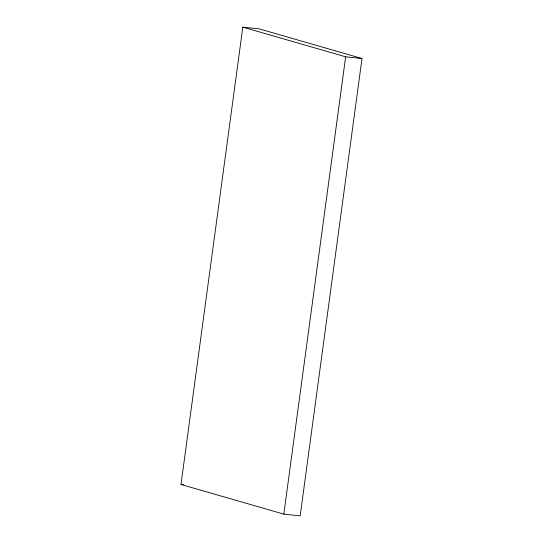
<?xml version="1.0" encoding="UTF-8"?>
<svg xmlns="http://www.w3.org/2000/svg" width="543" height="543" viewBox="0 0 543 543"><rect width="100%" height="100%" fill="white"/><g stroke="black" fill="none" stroke-linecap="round" stroke-linejoin="round"><path stroke-width="0.81" d="M180.995 484.478L242.823 27.15L259.181 28.867L362.005 58.522L300.177 515.85L283.819 514.133L180.995 484.478L183.446 484.729M283.819 514.133L345.653 56.811L242.823 27.15M345.653 56.811L362.005 58.522"/></g></svg>
